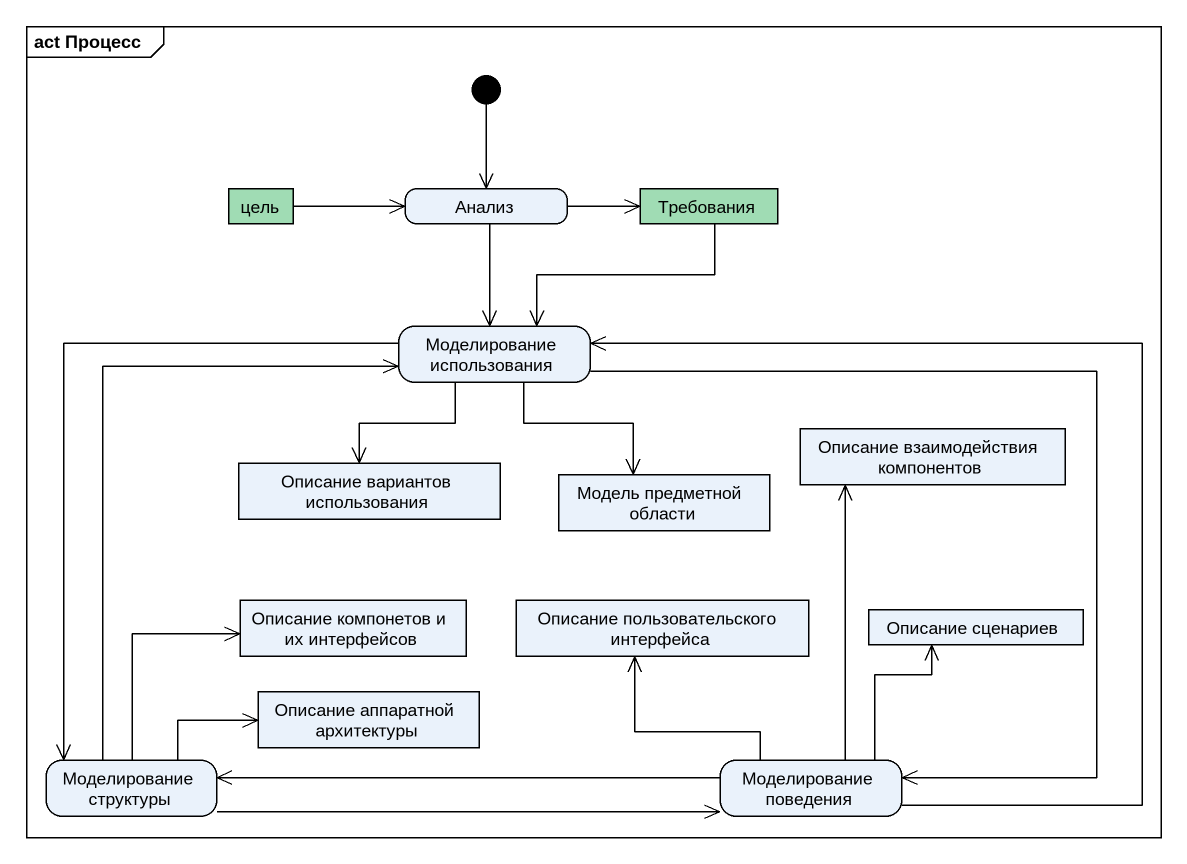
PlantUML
@startuml
mainframe act Процесс
hide empty description
state цель <<object>> #A0DCB4
state Анализ
state Требования <<object>> #A0DCB4
state "Моделирование использования" as Моделирование_использования
state "Описание вариантов использования" as Описание_вариантов <<object>>
state "Описание взаимодействия компонентов" as Описание_взаимодействия <<object>>
state "Модель предметной области" as Модель_предметной_области <<object>>
state "Описание компонетов и их интерфейсов" as Описание_компонетов_и_их <<object>>
state "Описание пользовательского интерфейса" as Описание_пользовательского <<object>>
state "Описание сценариев" as Описание_сценариев <<object>>
state "Моделирование структуры" as Моделирование_структуры
state "Описание аппаратной архитектуры" as Описание_аппаратной <<object>>
state "Моделирование поведения" as Моделирование_поведения
[*] --> Анализ
цель -right-> Анализ
Анализ -right-> Требования
Анализ --> Моделирование_использования
Требования --> Моделирование_использования
Моделирование_использования --> Описание_вариантов
Моделирование_использования --> Модель_предметной_области
Моделирование_использования --> Моделирование_структуры
Моделирование_использования --> Моделирование_поведения
Моделирование_структуры -up-> Моделирование_использования
Моделирование_структуры -up-> Описание_компонетов_и_их
Моделирование_структуры -right-> Описание_аппаратной
Моделирование_структуры -right-> Моделирование_поведения
Моделирование_поведения -up-> Моделирование_использования
Моделирование_поведения -up-> Описание_взаимодействия
Моделирование_поведения -up-> Описание_пользовательского
Моделирование_поведения -up-> Описание_сценариев
Моделирование_поведения -left-> Моделирование_структуры
@enduml
